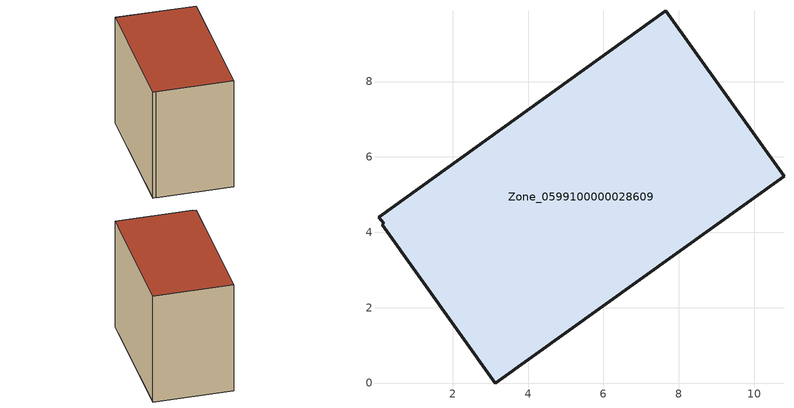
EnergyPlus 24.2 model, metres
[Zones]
Zone_0599100000028609
 floor ground (C_G): 0.17,4.24 0.03,4.4 7.66,9.88 10.79,5.49 3.13,0 0.12,4.21 z0
 wall outside (C_F): 10.79,5.49 7.66,9.88 0.03,4.4 0.17,4.24 0.12,4.21 3.13,0 10.79,5.49 z0:8.03
 roof outside (C_R): 0.03,4.4 0.17,4.24 0.12,4.21 3.13,0 10.79,5.49 7.66,9.88 z8.03
[BUILDING]
Pand.0599100000028609: North Axis=0; Terrain=City; Loads Convergence Tolerance Value=0.04; Temperature Convergence Tolerance Value=0.4; Solar Distribution=FullExterior; Maximum Number of Warmup Days=25; Minimum Number of Warmup Days=1
[Site:Location]
Rotterdam.The.Hague.AP_ZH_NLD Design_Conditions: Latitude=51.96; Longitude=4.45; Time Zone=1; Elevation=-4.5
[SITE:GROUNDTEMPERATURE:BUILDINGSURFACE]
18, 18, 18, 18, 18, 18, 18, 18, 18, 18, 18, 18
[MATERIAL] Thermal Absorptance=0.9; Solar Absorptance=0.7; Visible Absorptance=0.7
Name | Roughness | Thickness | Conductivity | Density | Specific Heat
G.TI.1975-1991 | MediumSmooth | 0.15 | 0.288461 | 540 | 1210
F.TI.1975-1991 | Rough | 0.3 | 0.230769 | 1920 | 840
R.TI.1975-1991 | MediumRough | 0.2 | 0.153846 | 1500 | 1000
[CONSTRUCTION]
C_G: G.TI.1975-1991
C_F: F.TI.1975-1991
C_R: R.TI.1975-1991
[ZONE]
Zone_0599100000028609: Type=1; Multiplier=1; Ceiling Height=Autocalculate; Volume=Autocalculate; Floor Area=autocalculate; Part of Total Floor Area=Yes
[ZONEINFILTRATION:DESIGNFLOWRATE]
Infil_Zone_0599100000028609: Zone or ZoneList or Space or SpaceList=Zone_0599100000028609; Schedule=AlwaysOn; Design Flow Rate Calculation Method=Flow/Area; Flow Rate per Floor Area=0.003; Constant Term Coefficient=1; Temperature Term Coefficient=0; Velocity Term Coefficient=0; Velocity Squared Term Coefficient=0
[HVACTEMPLATE:ZONE:IDEALLOADSAIRSYSTEM]
Zone_0599100000028609: Maximum Heating Supply Air Temperature=50; Minimum Cooling Supply Air Temperature=13; Maximum Heating Supply Air Humidity Ratio=0.0156; Minimum Cooling Supply Air Humidity Ratio=0.0077; Heating Limit=NoLimit; Cooling Limit=NoLimit; Dehumidification Control Type=ConstantSensibleHeatRatio; Cooling Sensible Heat Ratio=0.7; Dehumidification Setpoint=60; Humidification Control Type=None; Humidification Setpoint=30; Outdoor Air Method=None; Outdoor Air Flow Rate per Person=0.00944; Outdoor Air Flow Rate per Zone Floor Area=0; Outdoor Air Flow Rate per Zone=0; Demand Controlled Ventilation Type=None; Outdoor Air Economizer Type=NoEconomizer; Heat Recovery Type=None; Sensible Heat Recovery Effectiveness=0.7; Latent Heat Recovery Effectiveness=0.65
[ZONECONTROL:THERMOSTAT]
ThermostatControl_Zone_0599100000028609: Zone or ZoneList=Zone_0599100000028609; Control Type Schedule=DualSetpointControlType; Control 1=Thermostat_Zone_0599100000028609; Temperature Difference Between Cutout And Setpoint=0
[THERMOSTATSETPOINT:DUALSETPOINT]
Thermostat_Zone_0599100000028609: Heating Setpoint Temperature Schedule=HeatingSetpoint_Zone_0599100000028609; Cooling Setpoint Temperature Schedule=CoolingSetpoint_Zone_0599100000028609
[SCHEDULE:COMPACT]
HeatingSetpoint_Zone_0599100000028609: Through: 12/31, For: AllDays, Until: 24:00, 21
CoolingSetpoint_Zone_0599100000028609: Through: 12/31, For: AllDays, Until: 24:00, 24
DualSetpointControlType: Through: 12/31, For: AllDays, Until: 24:00, 4
AlwaysOn: Through: 12/31, For: AllDays, Until: 24:00, 1
